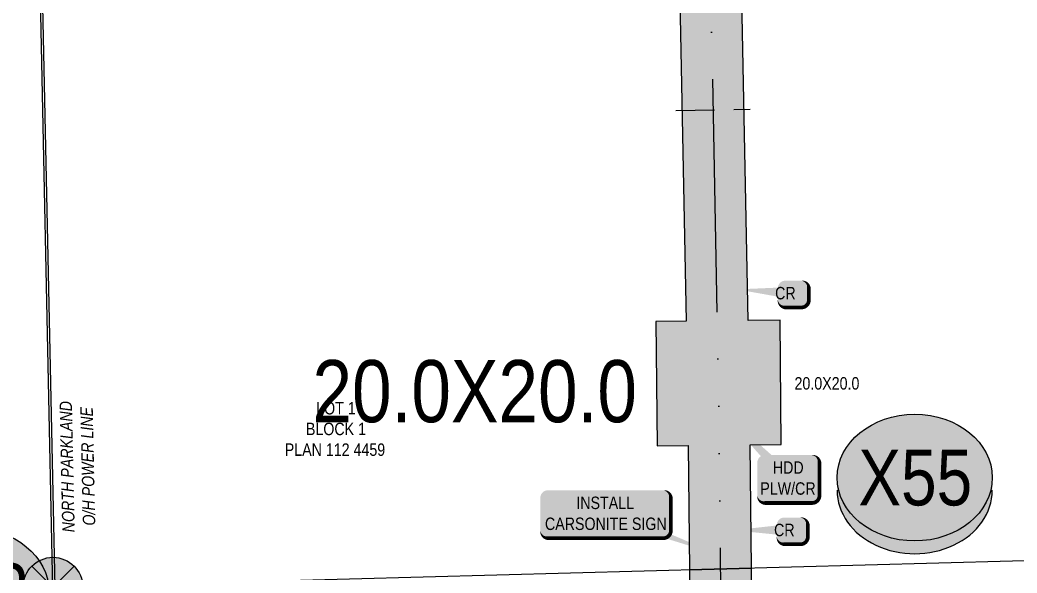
# Model space of a CAD drawing. Extents: x 88833 to 97610, y 5963373 to 5974710.
# Drawn here: x 93973 to 94133.6, y 5966712.4 to 5966801.4 of the extents above; entities that cross this region are included whole.
import ezdxf
from ezdxf.enums import TextEntityAlignment as Align

# ---------------------------------------------------------------- set-up
doc = ezdxf.new("R2010")
doc.units = 0
doc.header["$LTSCALE"] = 5
doc.linetypes.add('COOP2', pattern=[10, 5, -1, 0, -1, 0, -1, 0, -1, 0, -1])
doc.linetypes.add('foc-TIELINE', pattern=[1.875, 1.25, -0.625])
for name, color, linetype in [('AS-POWER', 104, 'foc-POWER'), ('AS-POWER-EXISTING-PP', 72, 'Continuous'), ('AS-POWER-T-1000', 104, 'Continuous'), ('L-SEC', 7, 'Continuous'), ('L-TITLEDB-T-1000', 4, 'Continuous'), ('P-APEX RECON PAY ITEMS-1000', 240, 'Continuous'), ('P-APEX RECON-10m BUFFER', 51, 'COOP2'), ('P-APEX RECON-URBAN', 30, 'COOP2'), ('P-APEX RECON-WORK AREA', 104, 'Continuous'), ('P-BUFFER-PURPLE', 187, 'foc-TIELINE'), ('P-CROSSINGS', 250, 'Continuous')]:
    doc.layers.add(name, color=color, linetype=linetype)
doc.layers.add('P-APEX RECON-TO BE DRILLED-H', color=7, linetype='Continuous', true_color=0xffafe1)
doc.layers.add('P-APEX RECON-TWS-T', color=104, linetype='Continuous', lineweight=9)
doc.layers.add('P-APEX RECON-TWS-T-1000', color=104, linetype='Continuous', lineweight=9)
doc.styles.add('1.8', font='ARIALN.TTF', dxfattribs={"height": 2})
doc.styles.add('100L', font='ARIALN.TTF', dxfattribs={"height": 10})
doc.styles.add('175L', font='ARIALN.TTF', dxfattribs={"height": 2})
doc.styles.add('80', font='ARIALN.TTF', dxfattribs={"height": 10})
doc.styles.add('Crossing', font='ARIALN.TTF', dxfattribs={"height": 10})
doc.styles.add('foc-LtypeFont', font='ARIALN.TTF', dxfattribs={"height": 7.35})
doc.linetypes.add('foc-POWER', pattern='A,6,-1,["P",foc-LtypeFont,S=0.2,R=0,X=-0.625,Y=-0.75],-1.24,4', length=12.24)

# ---------------------------------------------------------------- blocks, each defined once
blk = doc.blocks.new('POWERPOLE')
h = blk.add_hatch(color=255)
edge = h.paths.add_edge_path()
edge.add_arc((0, 0), 0.96, 0, 360)
at = {"linetype": 'Continuous'}
for p, q in [((0.679, -0.679), (-0.679, 0.679)), ((-0.679, -0.679), (0.679, 0.679))]:
    blk.add_line(p, q, dxfattribs=at)
blk.add_circle((0, 0), 0.96, dxfattribs=at)
blk = doc.blocks.new('*U757')
at = {"true_color": 0xffffa8}
h = blk.add_hatch(color=51, dxfattribs=at)
edge = h.paths.add_edge_path()
edge.add_line((-46.5, -20), (46.5, -20))
edge.add_arc((46.5, -14), 6, 270, 360)
edge.add_line((52.5, -14), (52.5, 12.5))
edge.add_arc((46.5, 12.5), 6, 0, 90)
edge.add_line((46.5, 18.5), (-46.5, 18.5))
edge.add_arc((-46.5, 12.5), 6, 90, 180)
edge.add_line((-52.5, 12.5), (-52.5, -14))
edge.add_arc((-46.5, -14), 6, 180, 270)
at = {"color": 240, "flags": 128}
blk.add_lwpolyline([(-46.5, -20, 3, 3, 0), (46.5, -20, 3, 3, 0.414214), (52.5, -14, 3, 3, 0), (52.5, 12.5, 3, 0, 0.414214), (46.5, 18.5, 0, 0, 0), (-46.5, 18.5, 0, 0, 0.414214), (-52.5, 12.5, 0, 0, 0), (-52.5, -14, 0, 3, 0.414214)], format="xyseb", close=True, dxfattribs=at)
for points in [[(-1, -11.44, 0, 10, 0), (0, 0, 5, 5, 0)], [(92.05, -33.66, 0, 10, 0), (0, 0, 5, 5, 0)]]:
    blk.add_lwpolyline(points, format="xyseb", dxfattribs=at)
at = {"color": 4, "style": '80'}
blk.add_attdef('OTHER_001', (-14.7, -5), '', height=10, dxfattribs=at)
blk = doc.blocks.new('*U761')
at = {"true_color": 0xffffa8}
h = blk.add_hatch(color=51, dxfattribs=at)
edge = h.paths.add_edge_path()
edge.add_line((-6.5, -11.5), (6.5, -11.5))
edge.add_arc((6.5, -5.5), 6, 270, 360)
edge.add_line((12.5, -5.5), (12.5, 4))
edge.add_arc((6.5, 4), 6, 0, 90)
edge.add_line((6.5, 10), (-6.5, 10))
edge.add_arc((-6.5, 4), 6, 90, 180)
edge.add_line((-12.5, 4), (-12.5, -5.5))
edge.add_arc((-6.5, -5.5), 6, 180, 270)
at = {"color": 240, "flags": 128}
blk.add_lwpolyline([(-6.5, -11.5, 3, 3, 0), (6.5, -11.5, 3, 3, 0.414214), (12.5, -5.5, 3, 3, 0), (12.5, 4, 3, 0, 0.414214), (6.5, 10, 0, 0, 0), (-6.5, 10, 0, 0, 0.414214), (-12.5, 4, 0, 0, 0), (-12.5, -5.5, 0, 3, 0.414214)], format="xyseb", close=True, dxfattribs=at)
for points in [[(-45.33, 3.02, 0, 10, 0), (0, 0, 5, 5, 0)], [(-1, -11.44, 0, 10, 0), (0, 0, 5, 5, 0)]]:
    blk.add_lwpolyline(points, format="xyseb", dxfattribs=at)
at = {"color": 4, "style": '80'}
blk.add_attdef('OTHER_001', (-14.7, -5), '', height=10, dxfattribs=at)
blk = doc.blocks.new('*U764')
at = {"true_color": 0xffffa8}
h = blk.add_hatch(color=51, dxfattribs=at)
edge = h.paths.add_edge_path()
edge.add_line((-19, -20), (19, -20))
edge.add_arc((19, -14), 6, 270, 360)
edge.add_line((25, -14), (25, 12.5))
edge.add_arc((19, 12.5), 6, 0, 90)
edge.add_line((19, 18.5), (-19, 18.5))
edge.add_arc((-19, 12.5), 6, 90, 180)
edge.add_line((-25, 12.5), (-25, -14))
edge.add_arc((-19, -14), 6, 180, 270)
at = {"color": 240, "flags": 128}
for points in [[(-55.98, 56.03, 0, 10, 0), (0, 0, 5, 5, 0)], [(-1, -11.44, 0, 10, 0), (0, 0, 5, 5, 0)]]:
    blk.add_lwpolyline(points, format="xyseb", dxfattribs=at)
blk.add_lwpolyline([(-19, -20, 3, 3, 0), (19, -20, 3, 3, 0.414214), (25, -14, 3, 3, 0), (25, 12.5, 3, 0, 0.414214), (19, 18.5, 0, 0, 0), (-19, 18.5, 0, 0, 0.414214), (-25, 12.5, 0, 0, 0), (-25, -14, 0, 3, 0.414214)], format="xyseb", close=True, dxfattribs=at)
at = {"color": 4, "style": '80'}
blk.add_attdef('OTHER_001', (-14.7, -5), '', height=10, dxfattribs=at)
blk = doc.blocks.new('xing2')
h = blk.add_hatch(color=50)
h.dxf.hatch_style = 1
edge = h.paths.add_edge_path()
edge.add_ellipse((0, 0), major_axis=(-12.5, 0), ratio=0.816297, start_angle=0, end_angle=360)
h = blk.add_hatch(color=250)
h.dxf.hatch_style = 1
edge = h.paths.add_edge_path()
edge.add_ellipse((0, -2.05), major_axis=(-12.5, 0), ratio=0.816297, start_angle=0, end_angle=180)
edge.add_line((12.5, -2.05), (12.5, 0))
edge.add_ellipse((0, 0), major_axis=(-12.5, 0), ratio=0.816297, start_angle=0, end_angle=180, ccw=False)
edge.add_line((-12.5, 0), (-12.5, -2.05))
at = {"color": 250}
blk.add_ellipse((0, 0), major_axis=(-12.5, 0), ratio=0.816297, dxfattribs=at)
blk.add_ellipse((0, -2.05), major_axis=(-12.5, 0), ratio=0.816297, start_param=0, end_param=3.141593, dxfattribs=at)
at = {"color": 250, "style": 'Crossing'}
blk.add_attdef('CROSSING', text='', height=9, dxfattribs=at).set_placement((0.09, 0.02), align=Align.MIDDLE_CENTER)
at = {"color": 250, "style": 'Crossing', "flags": 1}
for tag, p in [('OWNER', (0.09, -12.49)), ('DESCRIPTION', (0.09, -25.77)), ('LOCATION', (0.09, -39.3)), ('DWG_REF', (0.09, -52.84))]:
    blk.add_attdef(tag, text='', height=9, dxfattribs=at).set_placement(p, align=Align.MIDDLE_CENTER)
blk = doc.blocks.new('*U1181')
at = {"true_color": 0xffffa8}
h = blk.add_hatch(color=51, dxfattribs=at)
edge = h.paths.add_edge_path()
edge.add_line((-6.5, -11.5), (6.5, -11.5))
edge.add_arc((6.5, -5.5), 6, 270, 360)
edge.add_line((12.5, -5.5), (12.5, 4))
edge.add_arc((6.5, 4), 6, 0, 90)
edge.add_line((6.5, 10), (-6.5, 10))
edge.add_arc((-6.5, 4), 6, 90, 180)
edge.add_line((-12.5, 4), (-12.5, -5.5))
edge.add_arc((-6.5, -5.5), 6, 180, 270)
at = {"color": 240, "flags": 128}
blk.add_lwpolyline([(-6.5, -11.5, 3, 3, 0), (6.5, -11.5, 3, 3, 0.414214), (12.5, -5.5, 3, 3, 0), (12.5, 4, 3, 0, 0.414214), (6.5, 10, 0, 0, 0), (-6.5, 10, 0, 0, 0.414214), (-12.5, 4, 0, 0, 0), (-12.5, -5.5, 0, 3, 0.414214)], format="xyseb", close=True, dxfattribs=at)
for points in [[(-47.24, -0.27, 0, 10, 0), (0, 0, 5, 5, 0)], [(-1, -11.44, 0, 10, 0), (0, 0, 5, 5, 0)]]:
    blk.add_lwpolyline(points, format="xyseb", dxfattribs=at)
at = {"color": 4, "style": '80'}
blk.add_attdef('OTHER_001', (-14.7, -5), '', height=10, dxfattribs=at)

msp = doc.modelspace()

# ---------------------------------------------------------------- hatches: boundary and pattern name
at = {"layer": 'P-APEX RECON-10m BUFFER', "transparency": 33554687}
h = msp.add_hatch(color=256, dxfattribs=at)
h.dxf.hatch_style = 1
h.paths.add_polyline_path([(94073.17, 5967114.768), (94076.281, 5966956.418), (93973.468, 5966954.76), (93973.574, 5966949.765), (94076.38, 5966951.423), (94080.281, 5966752.908), (94075.429, 5966752.862), (94075.618, 5966732.878), (94080.614, 5966732.926), (94080.803, 5966712.915), (94090.793, 5966713.186), (94090.605, 5966733.02), (94095.601, 5966733.067), (94095.412, 5966753.051), (94090.273, 5966753.002), (94083.2, 5967112.923), (94085.027, 5967115.106)])
h = msp.add_hatch(color=256, dxfattribs=at)
h.dxf.hatch_style = 1
h.paths.add_polyline_path([(94090.983, 5966693.08), (94090.793, 5966713.186), (94080.803, 5966712.915), (94080.993, 5966692.809)])
at = {"layer": 'P-APEX RECON-TO BE DRILLED-H', "transparency": 33554687}
h = msp.add_hatch(color=256, dxfattribs=at)
h.dxf.hatch_style = 1
h.paths.add_polyline_path([(94090.549, 5966739.004), (94080.557, 5966738.91), (94081.16, 5966675.103), (94086.156, 5966675.15), (94091.152, 5966675.197)], flags=17)

# ---------------------------------------------------------------- linework, layer by layer
at = {"layer": 'AS-POWER', "flags": 128}
msp.add_lwpolyline([(93978.366, 5966709.834), (93975.926, 5966825.384), (93973.672, 5966943.172), (93971.265, 5967058.957), (93968.252, 5967175.731), (93965.713, 5967293.378), (93976.143, 5967312.023), (94060.642, 5967291.798)], dxfattribs=at)
at = {"layer": 'L-SEC', "flags": 128}
for points in [[(93961.564, 5967513.53), (93978.679, 5966710.151)], [(94785.058, 5966731.981), (93978.679, 5966710.151)]]:
    msp.add_lwpolyline(points, dxfattribs=at)
at = {"layer": 'P-APEX RECON-URBAN', "ltscale": 1.5, "flags": 128}
msp.add_lwpolyline([(89862.314, 5969420.078), (89867.21, 5969428.525), (89870.142, 5969432.838), (89871.234, 5969440.262), (89870.986, 5969451.312), (89869.214, 5969465.882), (89874.382, 5969505.038), (89878.807, 5969544.864), (89884.151, 5969585.191), (89892.206, 5969617.101), (89902.642, 5969647.039), (89920.512, 5969655.252), (90029.926, 5969662.38), (90138.481, 5969668.858), (90357.817, 5969689.033), (90562.775, 5969696.814), (90589.96, 5969720.186), (90720.273, 5969722.879), (90776.006, 5969735.867), (91186.503, 5969696.002), (91462.207, 5969691.78), (92125.726, 5969704.862), (92128.773, 5969486.17), (92217.364, 5969300.618), (92221.268, 5969073.304), (93093.277, 5969087.636), (93106.741, 5968355.069), (93124.698, 5968305.644), (93129.217, 5968093.237), (93161.833, 5968029.817), (93132.245, 5967948.401), (93140.258, 5967559.937), (93144.056, 5967553.379), (93150.54, 5967550.023), (93471.989, 5967554.975), (93537.11, 5967530.142), (93807.323, 5967535.904), (93870.968, 5967527.576), (94192.337, 5967535.661), (94197.923, 5967257.788), (94078.168, 5967114.695), (94085.554, 5966738.872), (94086.156, 5966675.15), (93941.517, 5966671.159), (93944.01, 5966553.478), (93958.044, 5965888.32), (93972.598, 5965166.717), (93975.555, 5965146.731), (93977.138, 5965068.998), (93975.008, 5965048.86), (93989.037, 5964391.951), (94052.05, 5964393.271), (94345.155, 5964399.496), (94346.843, 5964325.417), (94351.149, 5964301.36), (94401.947, 5964302.5), (94446.672, 5964297.431), (95465.604, 5964319.323)], dxfattribs=at)
at = {"layer": 'P-APEX RECON-WORK AREA', "flags": 128}
for points in [[(94073.17, 5967114.768), (94076.281, 5966956.418), (93973.468, 5966954.76), (93973.574, 5966949.765), (94076.38, 5966951.423), (94080.281, 5966752.908), (94075.429, 5966752.862), (94075.618, 5966732.878), (94080.614, 5966732.926), (94080.803, 5966712.915), (94090.793, 5966713.186), (94090.605, 5966733.02), (94095.601, 5966733.067), (94095.412, 5966753.051), (94090.273, 5966753.002), (94083.2, 5967112.923), (94085.027, 5967115.106)], [(94090.983, 5966693.08), (94090.793, 5966713.186), (94080.803, 5966712.915), (94080.993, 5966692.809)]]:
    msp.add_lwpolyline(points, close=True, dxfattribs=at)
at = {"layer": 'P-BUFFER-PURPLE'}
msp.add_line((94078.615, 5966786.801), (94090.604, 5966787.037), dxfattribs=at)

# ---------------------------------------------------------------- block references
at = {"layer": 'AS-POWER-EXISTING-PP', "xscale": 4.996022535000007, "yscale": 4.996022535000007, "zscale": 4.996022535000007}
msp.add_blockref('POWERPOLE', (93978.362, 5966710.131), dxfattribs=at)
at = {"layer": 'P-APEX RECON PAY ITEMS-1000', "xscale": 0.2, "yscale": 0.2, "zscale": 0.2}
for name, p in [('*U761', (94097.548, 5966757.423)), ('*U1181', (94097.381, 5966719.33))]:
    msp.add_blockref(name, p, dxfattribs=at).add_auto_attribs({'OTHER_001': 'CR'})
at = {"layer": 'P-APEX RECON PAY ITEMS-1000'}
ref = msp.add_blockref('*U764', (94096.75, 5966727.666), dxfattribs=dict(at, xscale=0.2, yscale=0.2, zscale=0.2))
ref.add_attrib('OTHER_001', 'HDD', (94094.244, 5966728.367), dxfattribs={"layer": '0', "color": 4, "height": 2, "style": '80'})
ref.add_attrib('OTHER_002', 'PLW/CR', (94092.223, 5966724.998), dxfattribs={"layer": '0', "color": 4, "height": 2, "style": '80'})
ref = msp.add_blockref('*U757', (94067.322, 5966722.009), dxfattribs=dict(at, xscale=0.2, yscale=0.2, zscale=0.2))
ref.add_attrib('OTHER_001', 'INSTALL', (94062.608, 5966722.692), dxfattribs={"layer": '0', "color": 4, "height": 2, "style": '80'})
ref.add_attrib('OTHER_002', 'CARSONITE SIGN', (94057.561, 5966719.324), dxfattribs={"layer": '0', "color": 4, "height": 2, "style": '80'})
at = {"layer": 'P-CROSSINGS', "xscale": 0.9992045070000001, "yscale": 0.9992045070000001, "zscale": 0.9992045070000001}
for p, values in [((94117.084, 5966727.756), {'CROSSING': 'X55'}), ((93965.225, 5966709.431), {'CROSSING': 'X53'})]:
    msp.add_blockref('xing2', p, dxfattribs=at).add_auto_attribs(values)

# ---------------------------------------------------------------- texts
at = {"layer": 'P-APEX RECON-TWS-T-1000', "insert": (94097.732, 5966743.913), "char_height": 2, "attachment_point": 1, "style": '175L'}
msp.add_mtext_dynamic_manual_height_columns('20.0X20.0', width=10.36249, gutter_width=100, heights=[0], dxfattribs=at)

# ---------------------------------------------------------------- next in the draw order: texts
at = {"layer": 'AS-POWER-T-1000', "insert": (93979.868, 5966718.854), "char_height": 2, "attachment_point": 1, "rotation": 91.22578, "style": '100L', "bg_fill": 3, "box_fill_scale": 1.1, "bg_fill_color": 256, "bg_fill_transparency": 0}
msp.add_mtext_dynamic_manual_height_columns('\\pi0.073664;{\\fArial Narrow|b0|i1|c0|p34;NORTH PARKLAND\\P\\pi1.0805;O/H POWER LINE}', width=21.14869, gutter_width=55, heights=[0], dxfattribs=at)
at = {"layer": 'P-APEX RECON-TWS-T', "insert": (94020.136, 5966746.655), "char_height": 10, "attachment_point": 1, "style": '175L', "bg_fill": 2}
msp.add_mtext_dynamic_manual_height_columns('20.0X20.0', width=49.86126, gutter_width=100, heights=[0], dxfattribs=at)

# ---------------------------------------------------------------- next in the draw order: texts
at = {"layer": 'L-TITLEDB-T-1000', "insert": (94010.731, 5966739.911), "char_height": 1.99841, "attachment_point": 1, "style": '1.8'}
msp.add_mtext_dynamic_manual_height_columns('\\pi10.003;LOT 1\\P\\pi8.3522;BLOCK 1\\P\\pi4.9484;PLAN 112 4459', width=25.78174, gutter_width=10, heights=[0], dxfattribs=at)

doc.saveas('drawing.dxf')
